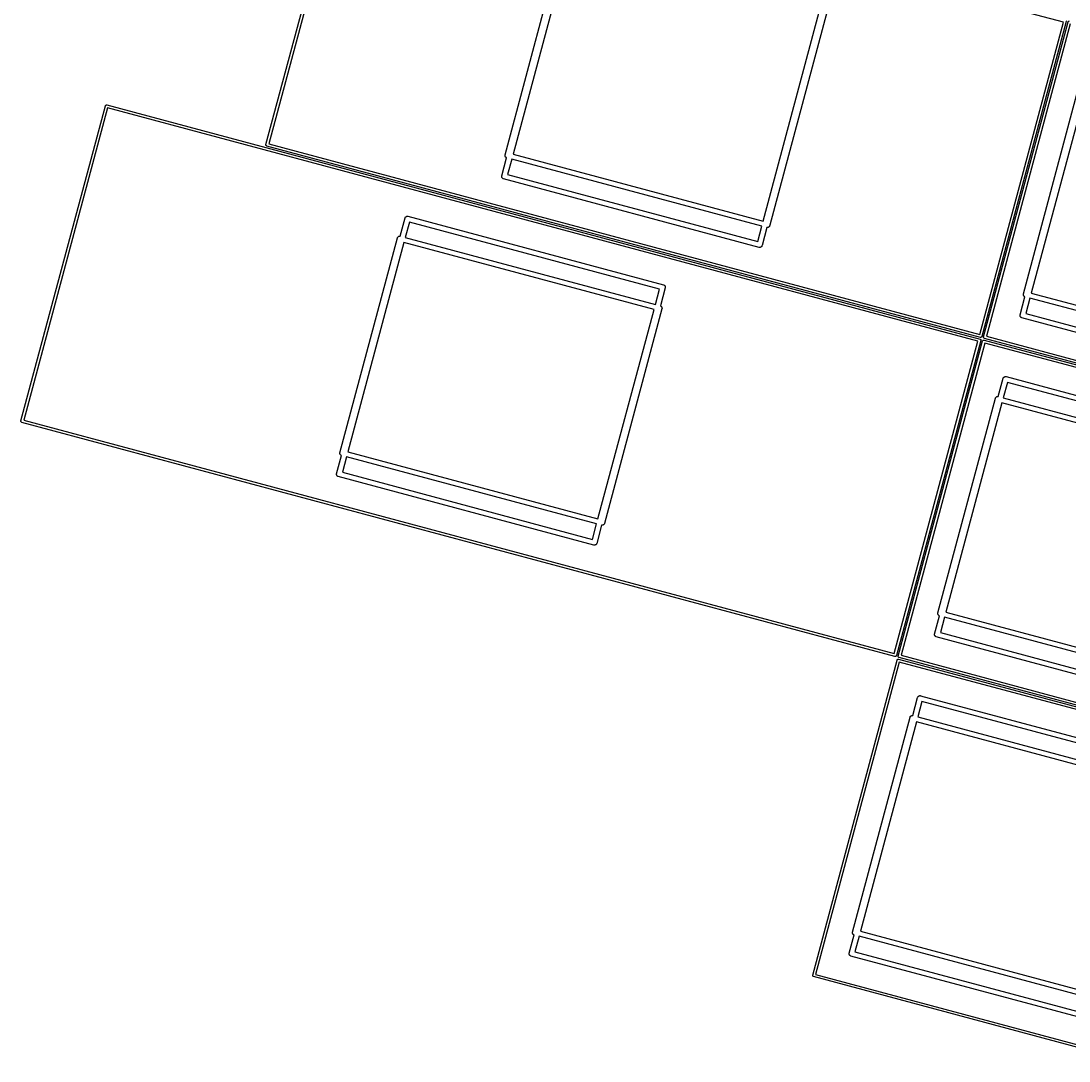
# Model space of a CAD drawing. Extents: x -24 to 329, y -138 to -2.
# Drawn here: x -24.1 to 36.4, y -108.5 to -48.5 of the extents above; entities that cross this region are included whole.
import ezdxf

# ---------------------------------------------------------------- set-up
doc = ezdxf.new("R2010")
doc.units = 0
doc.header["$MEASUREMENT"] = 0
doc.layers.add('BLACK', color=7, linetype='CONTINUOUS')

msp = doc.modelspace()

# ---------------------------------------------------------------- linework, layer by layer
at = {"layer": 'BLACK', "linetype": 'CONTINUOUS'}
for p, q in [((-9.9759, -55.6245), (-5.1077, -37.4561)), ((-4.9819, -37.5756), (-9.8072, -55.5839)), ((36.03, -48.5647), (-4.9819, -37.5756)), ((3.8207, -56.2242), (7.1404, -43.8351)), ((7.5135, -44.1039), (4.2783, -56.178)), ((18.7092, -60.0447), (21.9444, -47.9707)), ((22.402, -47.9244), (19.0926, -60.2754)), ((31.2046, -66.573), (36.03, -48.5647)), ((36.1986, -48.5241), (31.3305, -66.6922)), ((31.4273, -66.7185), (36.2955, -48.5501)), ((36.4213, -48.6696), (31.596, -66.6779)), ((36.1986, -48.4975), (36.2004, -48.5041)), ((36.2004, -48.5176), (36.1986, -48.5241)), ((36.1986, -48.5241), (36.1986, -48.5241)), ((36.2004, -48.5041), (36.1998, -48.5108)), ((36.1998, -48.5108), (36.2004, -48.5176)), ((36.2955, -48.5501), (36.2973, -48.5435)), ((36.2955, -48.5501), (36.2955, -48.5501)), ((36.2973, -48.5435), (36.3012, -48.538)), ((36.3012, -48.538), (36.304, -48.5319)), ((36.304, -48.5319), (36.3088, -48.5271)), ((36.3088, -48.5271), (36.3127, -48.5215)), ((36.3127, -48.5215), (36.3182, -48.5176)), ((36.3182, -48.5176), (36.323, -48.5128)), ((36.323, -48.5128), (36.3292, -48.51)), ((36.3292, -48.51), (36.3347, -48.5061)), ((36.3347, -48.5061), (36.3412, -48.5044)), ((36.3412, -48.5044), (36.3474, -48.5015)), ((36.3474, -48.5015), (36.3541, -48.5009)), ((36.3541, -48.5009), (36.3607, -48.4992)), ((33.7221, -64.2363), (37.0418, -51.8471)), ((37.4149, -52.116), (34.1797, -64.19)), ((-24.1069, -71.5602), (-19.2386, -53.3917)), ((-19.1129, -53.5112), (-23.9382, -71.5196)), ((-19.2386, -53.3917), (-19.2369, -53.3852)), ((-19.2386, -53.3917), (-19.2386, -53.3917)), ((-19.2369, -53.3852), (-19.233, -53.3797)), ((-19.233, -53.3797), (-19.2301, -53.3735)), ((-19.2301, -53.3735), (-19.2254, -53.3687)), ((-19.2254, -53.3687), (-19.2215, -53.3632)), ((-19.2215, -53.3632), (-19.2159, -53.3593)), ((-19.2159, -53.3593), (-19.2111, -53.3545)), ((-19.2111, -53.3545), (-19.205, -53.3517)), ((-19.205, -53.3517), (-19.1995, -53.3478)), ((-19.1995, -53.3478), (-19.1929, -53.346)), ((-19.1929, -53.346), (-19.1868, -53.3432)), ((-19.1868, -53.3432), (-19.18, -53.3426)), ((-19.18, -53.3426), (-19.1735, -53.3408)), ((-19.1735, -53.3408), (-19.1668, -53.3414)), ((-19.1668, -53.3414), (-19.16, -53.3408)), ((-19.16, -53.3408), (-19.1535, -53.3426)), ((-19.1535, -53.3426), (-19.1535, -53.3426)), ((-19.1535, -53.3426), (31.2189, -66.8398)), ((31.0995, -66.9656), (-19.1129, -53.5112)), ((-9.9777, -55.6311), (-9.9759, -55.6245)), ((-9.9759, -55.6245), (-9.9759, -55.6245)), ((-9.8072, -55.5839), (31.2046, -66.573)), ((-9.9771, -55.6378), (-9.9777, -55.6311)), ((-9.9777, -55.6446), (-9.9771, -55.6378)), ((-9.9759, -55.6511), (-9.9777, -55.6446)), ((-9.9753, -55.6578), (-9.9759, -55.6511)), ((-9.9725, -55.664), (-9.9753, -55.6578)), ((-9.9707, -55.6705), (-9.9725, -55.664)), ((-9.9668, -55.6761), (-9.9707, -55.6705)), ((-9.964, -55.6822), (-9.9668, -55.6761)), ((-9.9592, -55.687), (-9.964, -55.6822)), ((-9.9553, -55.6925), (-9.9592, -55.687)), ((-9.9497, -55.6964), (-9.9553, -55.6925)), ((-9.945, -55.7012), (-9.9497, -55.6964)), ((-9.9388, -55.7041), (-9.945, -55.7012)), ((-9.9333, -55.7079), (-9.9388, -55.7041)), ((-9.9267, -55.7097), (-9.9333, -55.7079)), ((31.2452, -66.7417), (-9.9267, -55.7097)), ((-9.9267, -55.7097), (-9.9267, -55.7097)), ((3.8173, -56.2371), (3.8207, -56.2242)), ((3.8207, -56.2242), (3.8207, -56.2242)), ((4.2783, -56.178), (18.7092, -60.0447)), ((3.6305, -57.4363), (3.9108, -56.3901)), ((3.8184, -56.2504), (3.8173, -56.2371)), ((3.8173, -56.2637), (3.8184, -56.2504)), ((3.8207, -56.2765), (3.8173, -56.2637)), ((3.8219, -56.2898), (3.8207, -56.2765)), ((3.8275, -56.3019), (3.8219, -56.2898)), ((3.831, -56.3148), (3.8275, -56.3019)), ((3.8386, -56.3257), (3.831, -56.3148)), ((3.8442, -56.3378), (3.8386, -56.3257)), ((3.8536, -56.3472), (3.8442, -56.3378)), ((3.8613, -56.3581), (3.8536, -56.3472)), ((3.8722, -56.3657), (3.8613, -56.3581)), ((3.8816, -56.3752), (3.8722, -56.3657)), ((3.8937, -56.3808), (3.8816, -56.3752)), ((3.9046, -56.3884), (3.8937, -56.3808)), ((3.9108, -56.3901), (3.9046, -56.3884)), ((4.2006, -56.4678), (3.9625, -57.3564)), ((18.6316, -60.3345), (4.2006, -56.4678)), ((3.6271, -57.4492), (3.6305, -57.4363)), ((3.6305, -57.4363), (3.6305, -57.4363)), ((3.9625, -57.3564), (18.3934, -61.2232)), ((3.6282, -57.4625), (3.6271, -57.4492)), ((3.6271, -57.4757), (3.6282, -57.4625)), ((3.6305, -57.4886), (3.6271, -57.4757)), ((3.6317, -57.5019), (3.6305, -57.4886)), ((3.6373, -57.514), (3.6317, -57.5019)), ((3.6408, -57.5268), (3.6373, -57.514)), ((3.6484, -57.5378), (3.6408, -57.5268)), ((3.654, -57.5498), (3.6484, -57.5378)), ((3.6635, -57.5593), (3.654, -57.5498)), ((3.6711, -57.5702), (3.6635, -57.5593)), ((3.682, -57.5778), (3.6711, -57.5702)), ((3.6914, -57.5872), (3.682, -57.5778)), ((3.7035, -57.5929), (3.6914, -57.5872)), ((3.7144, -57.6005), (3.7035, -57.5929)), ((3.7273, -57.604), (3.7144, -57.6005)), ((18.4734, -61.5552), (3.7273, -57.604)), ((3.7273, -57.604), (3.7273, -57.604)), ((-2.2294, -60.9047), (-1.949, -59.8585)), ((-1.949, -59.8585), (-1.9456, -59.8457)), ((-1.949, -59.8585), (-1.949, -59.8585)), ((-1.9456, -59.8457), (-1.9379, -59.8347)), ((-1.9379, -59.8347), (-1.9323, -59.8227)), ((-1.9323, -59.8227), (-1.9229, -59.8132)), ((-1.9229, -59.8132), (-1.9152, -59.8023)), ((-1.9152, -59.8023), (-1.9043, -59.7947)), ((-1.9043, -59.7947), (-1.8949, -59.7853)), ((-1.8949, -59.7853), (-1.8828, -59.7796)), ((-1.8828, -59.7796), (-1.8719, -59.772)), ((-1.8719, -59.772), (-1.859, -59.7685)), ((-1.859, -59.7685), (-1.847, -59.7629)), ((-1.847, -59.7629), (-1.8337, -59.7617)), ((-1.8337, -59.7617), (-1.8208, -59.7583)), ((-1.8208, -59.7583), (-1.8075, -59.7595)), ((-1.8075, -59.7595), (-1.7942, -59.7583)), ((-1.7942, -59.7583), (-1.7814, -59.7617)), ((-1.7814, -59.7617), (-1.7814, -59.7617)), ((-1.7814, -59.7617), (12.9647, -63.7129)), ((-1.7015, -60.0937), (-1.9396, -60.9824)), ((12.7295, -63.9605), (-1.7015, -60.0937)), ((18.3934, -61.2232), (18.6316, -60.3345)), ((18.9213, -60.4122), (18.6438, -61.4478)), ((18.9276, -60.4138), (18.9213, -60.4122)), ((18.9408, -60.4127), (18.9276, -60.4138)), ((18.9541, -60.4138), (18.9408, -60.4127)), ((18.967, -60.4104), (18.9541, -60.4138)), ((18.9803, -60.4092), (18.967, -60.4104)), ((18.9923, -60.4036), (18.9803, -60.4092)), ((19.0052, -60.4001), (18.9923, -60.4036)), ((19.0161, -60.3925), (19.0052, -60.4001)), ((19.0282, -60.3869), (19.0161, -60.3925)), ((19.0376, -60.3774), (19.0282, -60.3869)), ((19.0485, -60.3698), (19.0376, -60.3774)), ((19.0562, -60.3589), (19.0485, -60.3698)), ((19.0656, -60.3495), (19.0562, -60.3589)), ((19.0712, -60.3374), (19.0656, -60.3495)), ((19.0789, -60.3265), (19.0712, -60.3374)), ((19.0926, -60.2754), (19.0789, -60.3265)), ((-5.71, -73.3925), (-2.3904, -61.0033)), ((-2.3904, -61.0033), (-2.3903, -61.0033)), ((-2.3903, -61.0033), (-2.3869, -60.9904)), ((-2.3869, -60.9904), (-2.3792, -60.9795)), ((-2.3792, -60.9795), (-2.3736, -60.9674)), ((-2.3736, -60.9674), (-2.3642, -60.958)), ((-2.3642, -60.958), (-2.3565, -60.9471)), ((-2.3565, -60.9471), (-2.3456, -60.9395)), ((-2.3456, -60.9395), (-2.3362, -60.93)), ((-2.3362, -60.93), (-2.3241, -60.9244)), ((-2.3241, -60.9244), (-2.3132, -60.9168)), ((-2.3132, -60.9168), (-2.3003, -60.9133)), ((-2.3003, -60.9133), (-2.2883, -60.9077)), ((-2.2883, -60.9077), (-2.275, -60.9065)), ((-2.275, -60.9065), (-2.2621, -60.9031)), ((-2.2621, -60.9031), (-2.2489, -60.9042)), ((-2.2489, -60.9042), (-2.2356, -60.9031)), ((-2.2356, -60.9031), (-2.2294, -60.9047)), ((-1.9396, -60.9824), (12.4914, -64.8491)), ((-2.0172, -61.2722), (-5.2525, -73.3462)), ((12.4137, -65.1389), (-2.0172, -61.2722)), ((18.4862, -61.5586), (18.4734, -61.5552)), ((18.4734, -61.5552), (18.4734, -61.5552)), ((18.4995, -61.5574), (18.4862, -61.5586)), ((18.5128, -61.5586), (18.4995, -61.5574)), ((18.5256, -61.5552), (18.5128, -61.5586)), ((18.5389, -61.554), (18.5256, -61.5552)), ((18.551, -61.5484), (18.5389, -61.554)), ((18.5639, -61.5449), (18.551, -61.5484)), ((18.5748, -61.5373), (18.5639, -61.5449)), ((18.5869, -61.5316), (18.5748, -61.5373)), ((18.5963, -61.5222), (18.5869, -61.5316)), ((18.6072, -61.5146), (18.5963, -61.5222)), ((18.6149, -61.5037), (18.6072, -61.5146)), ((18.6243, -61.4942), (18.6149, -61.5037)), ((18.6299, -61.4822), (18.6243, -61.4942)), ((18.6376, -61.4712), (18.6299, -61.4822)), ((18.6438, -61.4478), (18.6376, -61.4712)), ((12.4914, -64.8491), (12.7295, -63.9605)), ((13.0615, -63.8806), (12.7811, -64.9268)), ((12.9647, -63.7129), (12.9647, -63.7129)), ((12.9647, -63.7129), (12.9776, -63.7164)), ((12.9776, -63.7164), (12.9885, -63.724)), ((12.9885, -63.724), (13.0005, -63.7297)), ((13.0005, -63.7297), (13.01, -63.7391)), ((13.01, -63.7391), (13.0209, -63.7467)), ((13.0209, -63.7467), (13.0285, -63.7576)), ((13.0285, -63.7576), (13.038, -63.7671)), ((13.038, -63.7671), (13.0436, -63.7791)), ((13.0436, -63.7791), (13.0512, -63.7901)), ((13.0512, -63.7901), (13.0547, -63.8029)), ((13.0547, -63.8029), (13.0603, -63.815)), ((13.0603, -63.815), (13.0615, -63.8283)), ((13.0615, -63.8283), (13.0649, -63.8411)), ((13.0649, -63.8677), (13.0615, -63.8806)), ((13.0615, -63.8806), (13.0615, -63.8806)), ((13.0649, -63.8411), (13.0638, -63.8544)), ((13.0638, -63.8544), (13.0649, -63.8677)), ((33.532, -65.4484), (33.8123, -64.4022)), ((33.7187, -64.2492), (33.7221, -64.2363)), ((33.7199, -64.2625), (33.7187, -64.2492)), ((33.7187, -64.2757), (33.7199, -64.2625)), ((33.7221, -64.2886), (33.7187, -64.2757)), ((33.7221, -64.2363), (33.7221, -64.2363)), ((33.7233, -64.3019), (33.7221, -64.2886)), ((33.7289, -64.314), (33.7233, -64.3019)), ((33.7324, -64.3268), (33.7289, -64.314)), ((33.74, -64.3377), (33.7324, -64.3268)), ((33.7457, -64.3498), (33.74, -64.3377)), ((33.7551, -64.3592), (33.7457, -64.3498)), ((33.7627, -64.3702), (33.7551, -64.3592)), ((33.7736, -64.3778), (33.7627, -64.3702)), ((33.7831, -64.3872), (33.7736, -64.3778)), ((33.7951, -64.3929), (33.7831, -64.3872)), ((33.8061, -64.4005), (33.7951, -64.3929)), ((33.8123, -64.4022), (33.8061, -64.4005)), ((34.1021, -64.4798), (33.8639, -65.3685)), ((48.533, -68.3466), (34.1021, -64.4798)), ((34.1797, -64.19), (48.6106, -68.0568)), ((9.1785, -77.213), (12.4137, -65.1389)), ((12.8713, -65.0927), (9.5522, -77.4797)), ((12.7811, -64.9268), (12.7874, -64.9285)), ((12.7874, -64.9285), (12.7983, -64.9361)), ((12.7983, -64.9361), (12.8104, -64.9417)), ((12.8104, -64.9417), (12.8198, -64.9512)), ((12.8198, -64.9512), (12.8307, -64.9588)), ((12.8307, -64.9588), (12.8383, -64.9697)), ((12.8383, -64.9697), (12.8478, -64.9791)), ((12.8478, -64.9791), (12.8534, -64.9912)), ((12.8534, -64.9912), (12.861, -65.0021)), ((12.861, -65.0021), (12.8645, -65.015)), ((12.8645, -65.015), (12.8701, -65.0271)), ((12.8701, -65.0271), (12.8713, -65.0404)), ((12.8713, -65.0404), (12.8747, -65.0532)), ((12.8747, -65.0798), (12.8713, -65.0926)), ((12.8713, -65.0926), (12.8713, -65.0927)), ((12.8747, -65.0532), (12.8736, -65.0665)), ((12.8736, -65.0665), (12.8747, -65.0798)), ((33.5285, -65.4613), (33.532, -65.4484)), ((33.5297, -65.4745), (33.5285, -65.4613)), ((33.5285, -65.4878), (33.5297, -65.4745)), ((33.532, -65.5007), (33.5285, -65.4878)), ((33.532, -65.4484), (33.532, -65.4484)), ((33.5331, -65.514), (33.532, -65.5007)), ((33.5387, -65.526), (33.5331, -65.514)), ((33.5422, -65.5389), (33.5387, -65.526)), ((33.5498, -65.5498), (33.5422, -65.5389)), ((33.5555, -65.5619), (33.5498, -65.5498)), ((33.5649, -65.5713), (33.5555, -65.5619)), ((33.5725, -65.5822), (33.5649, -65.5713)), ((33.5835, -65.5899), (33.5725, -65.5822)), ((33.5929, -65.5993), (33.5835, -65.5899)), ((33.6049, -65.6049), (33.5929, -65.5993)), ((33.6159, -65.6126), (33.6049, -65.6049)), ((33.6287, -65.616), (33.6159, -65.6126)), ((48.3748, -69.5672), (33.6287, -65.616)), ((33.6287, -65.616), (33.6287, -65.616)), ((33.8639, -65.3685), (48.2949, -69.2352)), ((26.2741, -84.9739), (31.0995, -66.9656)), ((31.2681, -66.925), (26.3999, -85.0934)), ((26.4968, -85.1194), (31.365, -66.951)), ((31.4908, -67.0704), (26.6655, -85.0788)), ((31.2189, -66.8398), (31.219, -66.8398)), ((31.219, -66.8398), (31.2255, -66.8416)), ((31.2255, -66.8416), (31.231, -66.8455)), ((31.231, -66.8455), (31.2372, -66.8483)), ((31.2372, -66.8483), (31.242, -66.8531)), ((31.242, -66.8531), (31.2475, -66.857)), ((31.2518, -66.7434), (31.2452, -66.7417)), ((31.2452, -66.7417), (31.2452, -66.7417)), ((31.2475, -66.857), (31.2514, -66.8625)), ((31.2514, -66.8625), (31.2562, -66.8673)), ((31.2585, -66.7429), (31.2518, -66.7434)), ((31.2562, -66.8673), (31.259, -66.8735)), ((31.2653, -66.7434), (31.2585, -66.7429)), ((31.259, -66.8735), (31.2629, -66.879)), ((31.2629, -66.879), (31.2647, -66.8855)), ((31.2647, -66.8855), (31.2675, -66.8917)), ((31.2718, -66.7417), (31.2653, -66.7434)), ((31.2675, -66.8917), (31.2681, -66.8984)), ((31.2681, -66.8984), (31.2699, -66.905)), ((31.2699, -66.9184), (31.2681, -66.925)), ((31.2681, -66.925), (31.2681, -66.925)), ((31.2699, -66.905), (31.2693, -66.9117)), ((31.2693, -66.9117), (31.2699, -66.9184)), ((31.2786, -66.7411), (31.2718, -66.7417)), ((31.2847, -66.7382), (31.2786, -66.7411)), ((31.2912, -66.7365), (31.2847, -66.7382)), ((31.2968, -66.7326), (31.2912, -66.7365)), ((31.3029, -66.7297), (31.2968, -66.7326)), ((31.3077, -66.725), (31.3029, -66.7297)), ((31.3132, -66.7211), (31.3077, -66.725)), ((31.3171, -66.7155), (31.3132, -66.7211)), ((31.3219, -66.7107), (31.3171, -66.7155)), ((31.3248, -66.7046), (31.3219, -66.7107)), ((31.3287, -66.6991), (31.3248, -66.7046)), ((31.3305, -66.6922), (31.3287, -66.6991)), ((31.365, -66.951), (31.3668, -66.9444)), ((31.365, -66.951), (31.365, -66.951)), ((31.3668, -66.9444), (31.3707, -66.9389)), ((31.3707, -66.9389), (31.3735, -66.9327)), ((31.3735, -66.9327), (31.3783, -66.9279)), ((31.3783, -66.9279), (31.3822, -66.9224)), ((31.3822, -66.9224), (31.3877, -66.9185)), ((31.3877, -66.9185), (31.3925, -66.9137)), ((31.3925, -66.9137), (31.3987, -66.9109)), ((31.3987, -66.9109), (31.4042, -66.907)), ((31.4042, -66.907), (31.4107, -66.9052)), ((31.4107, -66.9052), (31.4169, -66.9024)), ((31.4169, -66.9024), (31.4236, -66.9018)), ((31.4236, -66.9018), (31.4302, -66.9)), ((31.4256, -66.725), (31.4273, -66.7185)), ((31.4262, -66.7318), (31.4256, -66.725)), ((31.4256, -66.7385), (31.4262, -66.7318)), ((31.4273, -66.7451), (31.4256, -66.7385)), ((31.4273, -66.7185), (31.4273, -66.7185)), ((31.4279, -66.7518), (31.4273, -66.7451)), ((31.4308, -66.7579), (31.4279, -66.7518)), ((31.4302, -66.9), (31.4369, -66.9006)), ((31.4325, -66.7645), (31.4308, -66.7579)), ((31.4364, -66.77), (31.4325, -66.7645)), ((31.4393, -66.7762), (31.4364, -66.77)), ((31.4369, -66.9006), (31.4436, -66.9)), ((31.444, -66.7809), (31.4393, -66.7762)), ((31.4436, -66.9), (31.4502, -66.9018)), ((31.4479, -66.7865), (31.444, -66.7809)), ((31.4535, -66.7904), (31.4479, -66.7865)), ((31.4502, -66.9018), (31.4502, -66.9018)), ((31.4502, -66.9018), (49.6186, -71.77)), ((31.4583, -66.7952), (31.4535, -66.7904)), ((31.4644, -66.798), (31.4583, -66.7952)), ((31.4699, -66.8019), (31.4644, -66.798)), ((31.4765, -66.8036), (31.4699, -66.8019)), ((31.4765, -66.8037), (31.4765, -66.8036)), ((49.6449, -71.6719), (31.4765, -66.8037)), ((49.4991, -71.8958), (31.4908, -67.0704)), ((31.596, -66.6779), (49.6043, -71.5032)), ((32.2723, -70.1494), (32.5526, -69.1032)), ((32.5526, -69.1032), (32.5527, -69.1032)), ((32.5527, -69.1032), (32.5561, -69.0903)), ((32.5561, -69.0903), (32.5637, -69.0794)), ((32.8002, -69.3384), (32.5621, -70.2271)), ((32.5637, -69.0794), (32.5694, -69.0674)), ((32.5694, -69.0674), (32.5788, -69.0579)), ((32.5788, -69.0579), (32.5864, -69.047)), ((32.5864, -69.047), (32.5974, -69.0394)), ((32.5974, -69.0394), (32.6068, -69.0299)), ((32.6068, -69.0299), (32.6189, -69.0243)), ((32.6189, -69.0243), (32.6298, -69.0167)), ((32.6298, -69.0167), (32.6426, -69.0132)), ((32.6426, -69.0132), (32.6547, -69.0076)), ((32.6547, -69.0076), (32.668, -69.0064)), ((32.668, -69.0064), (32.6809, -69.003)), ((32.6809, -69.003), (32.6941, -69.0041)), ((32.6941, -69.0041), (32.7074, -69.003)), ((32.7074, -69.003), (32.7203, -69.0064)), ((32.7203, -69.0064), (32.7203, -69.0064)), ((32.7203, -69.0064), (47.4663, -72.9576)), ((47.2311, -73.2052), (32.8002, -69.3384)), ((28.7916, -82.6372), (32.1113, -70.248)), ((32.4844, -70.5169), (29.2492, -82.5909)), ((32.1113, -70.248), (32.1148, -70.2351)), ((32.1113, -70.248), (32.1113, -70.248)), ((32.1148, -70.2351), (32.1224, -70.2242)), ((32.1224, -70.2242), (32.128, -70.2121)), ((32.128, -70.2121), (32.1375, -70.2027)), ((32.1375, -70.2027), (32.1451, -70.1918)), ((32.1451, -70.1918), (32.156, -70.1842)), ((32.156, -70.1842), (32.1654, -70.1747)), ((32.1654, -70.1747), (32.1775, -70.1691)), ((32.1775, -70.1691), (32.1884, -70.1615)), ((32.1884, -70.1615), (32.2013, -70.158)), ((32.2013, -70.158), (32.2134, -70.1524)), ((32.2134, -70.1524), (32.2267, -70.1512)), ((32.2267, -70.1512), (32.2395, -70.1478)), ((32.2395, -70.1478), (32.2528, -70.1489)), ((32.2528, -70.1489), (32.2661, -70.1478)), ((32.2661, -70.1478), (32.2723, -70.1494)), ((46.9154, -74.3836), (32.4844, -70.5169)), ((32.5621, -70.2271), (46.993, -74.0938)), ((-24.1086, -71.5667), (-24.1069, -71.5602)), ((-24.108, -71.5734), (-24.1086, -71.5667)), ((-24.1086, -71.5802), (-24.108, -71.5734)), ((-24.1069, -71.5867), (-24.1086, -71.5802)), ((-24.1069, -71.5602), (-24.1069, -71.5602)), ((-24.1063, -71.5935), (-24.1069, -71.5867)), ((-24.1034, -71.5996), (-24.1063, -71.5935)), ((-24.1016, -71.6061), (-24.1034, -71.5996)), ((-24.0978, -71.6117), (-24.1016, -71.6061)), ((-24.0949, -71.6178), (-24.0978, -71.6117)), ((-24.0901, -71.6226), (-24.0949, -71.6178)), ((-24.0862, -71.6282), (-24.0901, -71.6226)), ((-24.0807, -71.632), (-24.0862, -71.6282)), ((-24.0759, -71.6368), (-24.0807, -71.632)), ((-24.0698, -71.6397), (-24.0759, -71.6368)), ((-24.0642, -71.6436), (-24.0698, -71.6397)), ((-24.0577, -71.6453), (-24.0642, -71.6436)), ((26.3147, -85.1426), (-24.0577, -71.6453)), ((-24.0577, -71.6453), (-24.0577, -71.6453)), ((-23.9382, -71.5196), (26.2741, -84.9739)), ((-5.9002, -74.6046), (-5.6199, -73.5584)), ((-5.7135, -73.4054), (-5.71, -73.3925)), ((-5.7123, -73.4187), (-5.7135, -73.4054)), ((-5.7135, -73.4319), (-5.7123, -73.4187)), ((-5.71, -73.4448), (-5.7135, -73.4319)), ((-5.71, -73.3925), (-5.71, -73.3925)), ((-5.7089, -73.4581), (-5.71, -73.4448)), ((-5.7032, -73.4702), (-5.7089, -73.4581)), ((-5.6998, -73.483), (-5.7032, -73.4702)), ((-5.6921, -73.4939), (-5.6998, -73.483)), ((-5.6865, -73.506), (-5.6921, -73.4939)), ((-5.6771, -73.5154), (-5.6865, -73.506)), ((-5.6694, -73.5264), (-5.6771, -73.5154)), ((-5.6585, -73.534), (-5.6694, -73.5264)), ((-5.6491, -73.5434), (-5.6585, -73.534)), ((-5.637, -73.5491), (-5.6491, -73.5434)), ((-5.6261, -73.5567), (-5.637, -73.5491)), ((-5.6199, -73.5584), (-5.6261, -73.5567)), ((-5.3301, -73.636), (-5.5682, -74.5247)), ((9.1008, -77.5028), (-5.3301, -73.636)), ((-5.2525, -73.3462), (9.1785, -77.213)), ((-5.9037, -74.6175), (-5.9002, -74.6046)), ((-5.9025, -74.6307), (-5.9037, -74.6175)), ((-5.9037, -74.644), (-5.9025, -74.6307)), ((-5.9002, -74.6569), (-5.9037, -74.644)), ((-5.9002, -74.6046), (-5.9002, -74.6046)), ((-5.899, -74.6702), (-5.9002, -74.6569)), ((-5.8934, -74.6822), (-5.899, -74.6702)), ((-5.89, -74.6951), (-5.8934, -74.6822)), ((-5.8823, -74.706), (-5.89, -74.6951)), ((-5.8767, -74.7181), (-5.8823, -74.706)), ((-5.8673, -74.7275), (-5.8767, -74.7181)), ((-5.8596, -74.7384), (-5.8673, -74.7275)), ((-5.8487, -74.7461), (-5.8596, -74.7384)), ((-5.8393, -74.7555), (-5.8487, -74.7461)), ((-5.8272, -74.7611), (-5.8393, -74.7555)), ((-5.8163, -74.7688), (-5.8272, -74.7611)), ((-5.8034, -74.7722), (-5.8163, -74.7688)), ((8.9426, -78.7234), (-5.8034, -74.7722)), ((-5.8034, -74.7722), (-5.8034, -74.7722)), ((-5.5682, -74.5247), (8.8627, -78.3914)), ((8.8627, -78.3914), (9.1008, -77.5028)), ((9.3906, -77.5804), (9.1103, -78.6266)), ((9.3968, -77.5821), (9.3906, -77.5804)), ((9.4101, -77.5809), (9.3968, -77.5821)), ((9.4234, -77.5821), (9.4101, -77.5809)), ((9.4363, -77.5786), (9.4234, -77.5821)), ((9.4495, -77.5775), (9.4363, -77.5786)), ((9.4616, -77.5718), (9.4495, -77.5775)), ((9.4745, -77.5684), (9.4616, -77.5718)), ((9.4854, -77.5607), (9.4745, -77.5684)), ((9.4975, -77.5551), (9.4854, -77.5607)), ((9.5069, -77.5457), (9.4975, -77.5551)), ((9.5178, -77.5381), (9.5069, -77.5457)), ((9.5255, -77.5271), (9.5178, -77.5381)), ((9.5349, -77.5177), (9.5255, -77.5271)), ((9.5405, -77.5056), (9.5349, -77.5177)), ((9.5481, -77.4947), (9.5405, -77.5056)), ((9.5522, -77.4797), (9.5481, -77.4947)), ((8.9555, -78.7269), (8.9426, -78.7234)), ((8.9426, -78.7234), (8.9426, -78.7234)), ((8.9688, -78.7257), (8.9555, -78.7269)), ((8.9821, -78.7269), (8.9688, -78.7257)), ((8.9949, -78.7234), (8.9821, -78.7269)), ((9.0082, -78.7223), (8.9949, -78.7234)), ((9.0203, -78.7166), (9.0082, -78.7223)), ((9.0331, -78.7132), (9.0203, -78.7166)), ((9.0441, -78.7055), (9.0331, -78.7132)), ((9.0562, -78.6999), (9.0441, -78.7055)), ((9.0656, -78.6905), (9.0562, -78.6999)), ((9.0765, -78.6828), (9.0656, -78.6905)), ((9.0841, -78.6719), (9.0765, -78.6828)), ((9.0936, -78.6625), (9.0841, -78.6719)), ((9.0992, -78.6504), (9.0936, -78.6625)), ((9.1068, -78.6395), (9.0992, -78.6504)), ((9.1103, -78.6266), (9.1068, -78.6395)), ((28.6015, -83.8493), (28.8818, -82.8031)), ((28.7882, -82.6501), (28.7916, -82.6372)), ((28.7894, -82.6634), (28.7882, -82.6501)), ((28.7882, -82.6766), (28.7894, -82.6634)), ((28.7916, -82.6895), (28.7882, -82.6766)), ((28.7916, -82.6372), (28.7916, -82.6372)), ((28.7928, -82.7028), (28.7916, -82.6895)), ((28.7984, -82.7148), (28.7928, -82.7028)), ((28.8019, -82.7277), (28.7984, -82.7148)), ((28.8095, -82.7386), (28.8019, -82.7277)), ((28.8152, -82.7507), (28.8095, -82.7386)), ((28.8246, -82.7601), (28.8152, -82.7507)), ((28.8322, -82.7711), (28.8246, -82.7601)), ((28.8431, -82.7787), (28.8322, -82.7711)), ((28.8526, -82.7881), (28.8431, -82.7787)), ((28.8646, -82.7937), (28.8526, -82.7881)), ((28.8756, -82.8014), (28.8646, -82.7937)), ((28.8818, -82.8031), (28.8756, -82.8014)), ((29.2492, -82.5909), (43.6801, -86.4577)), ((29.1716, -82.8807), (28.9334, -83.7694)), ((43.6025, -86.7475), (29.1716, -82.8807)), ((28.598, -83.8622), (28.6015, -83.8493)), ((28.5992, -83.8754), (28.598, -83.8622)), ((28.598, -83.8887), (28.5992, -83.8754)), ((28.6015, -83.9016), (28.598, -83.8887)), ((28.6015, -83.8493), (28.6015, -83.8493)), ((28.6026, -83.9148), (28.6015, -83.9016)), ((28.6082, -83.9269), (28.6026, -83.9148)), ((28.6117, -83.9398), (28.6082, -83.9269)), ((28.6193, -83.9507), (28.6117, -83.9398)), ((28.625, -83.9628), (28.6193, -83.9507)), ((28.6344, -83.9722), (28.625, -83.9628)), ((28.642, -83.9831), (28.6344, -83.9722)), ((28.653, -83.9908), (28.642, -83.9831)), ((28.6624, -84.0002), (28.653, -83.9908)), ((28.6744, -84.0058), (28.6624, -84.0002)), ((28.6854, -84.0135), (28.6744, -84.0058)), ((28.6982, -84.0169), (28.6854, -84.0135)), ((43.4443, -87.9681), (28.6982, -84.0169)), ((28.6982, -84.0169), (28.6982, -84.0169)), ((28.9334, -83.7694), (43.3644, -87.6361)), ((26.3213, -85.1443), (26.3147, -85.1426)), ((26.3147, -85.1426), (26.3147, -85.1426)), ((26.328, -85.1437), (26.3213, -85.1443)), ((26.3348, -85.1443), (26.328, -85.1437)), ((26.3413, -85.1426), (26.3348, -85.1443)), ((26.348, -85.142), (26.3413, -85.1426)), ((26.3542, -85.1391), (26.348, -85.142)), ((26.3607, -85.1374), (26.3542, -85.1391)), ((26.3663, -85.1335), (26.3607, -85.1374)), ((26.3724, -85.1306), (26.3663, -85.1335)), ((26.3772, -85.1258), (26.3724, -85.1306)), ((26.3827, -85.122), (26.3772, -85.1258)), ((26.3866, -85.1164), (26.3827, -85.122)), ((26.3914, -85.1116), (26.3866, -85.1164)), ((26.3943, -85.1055), (26.3914, -85.1116)), ((26.3981, -85.0999), (26.3943, -85.1055)), ((26.3999, -85.0934), (26.3981, -85.0999)), ((26.3999, -85.0934), (26.3999, -85.0934)), ((26.4951, -85.1259), (26.4968, -85.1194)), ((26.4957, -85.1327), (26.4951, -85.1259)), ((26.4951, -85.1394), (26.4957, -85.1327)), ((26.4968, -85.1459), (26.4951, -85.1394)), ((26.4968, -85.1194), (26.4968, -85.1194)), ((26.4974, -85.1527), (26.4968, -85.1459)), ((26.5003, -85.1588), (26.4974, -85.1527)), ((26.502, -85.1654), (26.5003, -85.1588)), ((26.5059, -85.1709), (26.502, -85.1654)), ((26.5088, -85.177), (26.5059, -85.1709)), ((26.5135, -85.1818), (26.5088, -85.177)), ((26.5174, -85.1874), (26.5135, -85.1818)), ((26.523, -85.1913), (26.5174, -85.1874)), ((26.5278, -85.196), (26.523, -85.1913)), ((26.5339, -85.1989), (26.5278, -85.196)), ((26.5394, -85.2028), (26.5339, -85.1989)), ((26.546, -85.2045), (26.5394, -85.2028)), ((44.7144, -90.0728), (26.546, -85.2045)), ((26.546, -85.2045), (26.546, -85.2045)), ((26.6655, -85.0788), (44.6738, -89.9041)), ((21.5663, -103.52), (26.4345, -85.3518)), ((26.5603, -85.4713), (21.735, -103.48)), ((26.4345, -85.3518), (26.4363, -85.3453)), ((26.4345, -85.3518), (26.4345, -85.3518)), ((26.4363, -85.3453), (26.4402, -85.3398)), ((26.4402, -85.3398), (26.443, -85.3336)), ((26.443, -85.3336), (26.4478, -85.3288)), ((26.4478, -85.3288), (26.4517, -85.3233)), ((26.4517, -85.3233), (26.4572, -85.3194)), ((26.4572, -85.3194), (26.462, -85.3146)), ((26.462, -85.3146), (26.4682, -85.3118)), ((26.4682, -85.3118), (26.4737, -85.3079)), ((26.4737, -85.3079), (26.4802, -85.3061)), ((26.4802, -85.3061), (26.4864, -85.3033)), ((26.4864, -85.3033), (26.4931, -85.3027)), ((26.4931, -85.3027), (26.4997, -85.3009)), ((26.4997, -85.3009), (26.5064, -85.3015)), ((26.5064, -85.3015), (26.5131, -85.3009)), ((26.5131, -85.3009), (26.5197, -85.3027)), ((26.5197, -85.3027), (26.5197, -85.3027)), ((26.5197, -85.3027), (44.6881, -90.1709)), ((44.5686, -90.2966), (26.5603, -85.4713)), ((27.3418, -88.5503), (27.6221, -87.5041)), ((27.6221, -87.5041), (27.6256, -87.4912)), ((27.6221, -87.5041), (27.6221, -87.5041)), ((27.6256, -87.4912), (27.6332, -87.4803)), ((27.6332, -87.4803), (27.6389, -87.4682)), ((27.6389, -87.4682), (27.6483, -87.4588)), ((27.6483, -87.4588), (27.6559, -87.4479)), ((27.6559, -87.4479), (27.6669, -87.4403)), ((27.6669, -87.4403), (27.6763, -87.4308)), ((27.6763, -87.4308), (27.6884, -87.4252)), ((27.6884, -87.4252), (27.6993, -87.4176)), ((27.6993, -87.4176), (27.7121, -87.4141)), ((27.7121, -87.4141), (27.7242, -87.4085)), ((27.7242, -87.4085), (27.7375, -87.4073)), ((27.7375, -87.4073), (27.7504, -87.4039)), ((27.7504, -87.4039), (27.7636, -87.405)), ((27.7636, -87.405), (27.7769, -87.4039)), ((27.7769, -87.4039), (27.7898, -87.4073)), ((27.7898, -87.4073), (27.7898, -87.4073)), ((27.7898, -87.4073), (42.5358, -91.3585)), ((27.8697, -87.7393), (27.6316, -88.628)), ((42.3006, -91.6061), (27.8697, -87.7393)), ((23.8611, -101.038), (27.1808, -88.6489)), ((27.1808, -88.6489), (27.1843, -88.636)), ((27.1808, -88.6489), (27.1808, -88.6489)), ((27.1843, -88.636), (27.1919, -88.6251)), ((27.1919, -88.6251), (27.1975, -88.613)), ((27.1975, -88.613), (27.207, -88.6036)), ((27.207, -88.6036), (27.2146, -88.5927)), ((27.2146, -88.5927), (27.2255, -88.585)), ((27.2255, -88.585), (27.2349, -88.5756)), ((27.2349, -88.5756), (27.247, -88.57)), ((27.247, -88.57), (27.2579, -88.5623)), ((27.2579, -88.5623), (27.2708, -88.5589)), ((27.2708, -88.5589), (27.2829, -88.5533)), ((27.2829, -88.5533), (27.2962, -88.5521)), ((27.2962, -88.5521), (27.309, -88.5487)), ((27.309, -88.5487), (27.3223, -88.5498)), ((27.3223, -88.5498), (27.3356, -88.5487)), ((27.3356, -88.5487), (27.3418, -88.5503)), ((27.6316, -88.628), (42.0625, -92.4947)), ((27.5539, -88.9177), (24.3187, -100.992)), ((41.9849, -92.7845), (27.5539, -88.9177)), ((23.671, -102.25), (23.9513, -101.204)), ((23.8577, -101.051), (23.8611, -101.038)), ((23.8589, -101.064), (23.8577, -101.051)), ((23.8577, -101.078), (23.8589, -101.064)), ((23.8611, -101.09), (23.8577, -101.078)), ((23.8611, -101.038), (23.8611, -101.038)), ((23.8623, -101.104), (23.8611, -101.09)), ((23.8679, -101.116), (23.8623, -101.104)), ((23.8714, -101.129), (23.8679, -101.116)), ((23.879, -101.14), (23.8714, -101.129)), ((23.8847, -101.152), (23.879, -101.14)), ((23.8941, -101.161), (23.8847, -101.152)), ((23.9017, -101.172), (23.8941, -101.161)), ((23.9126, -101.18), (23.9017, -101.172)), ((23.9221, -101.189), (23.9126, -101.18)), ((23.9341, -101.195), (23.9221, -101.189)), ((23.9451, -101.202), (23.9341, -101.195)), ((23.9513, -101.204), (23.9451, -101.202)), ((24.2411, -101.282), (24.0029, -102.17)), ((38.672, -105.148), (24.2411, -101.282)), ((24.3187, -100.992), (38.7496, -104.859)), ((24.0029, -102.17), (38.4339, -106.037)), ((23.6675, -102.263), (23.671, -102.25)), ((23.6687, -102.276), (23.6675, -102.263)), ((23.6675, -102.29), (23.6687, -102.276)), ((23.6709, -102.302), (23.6675, -102.29)), ((23.6721, -102.316), (23.6709, -102.302)), ((23.671, -102.25), (23.671, -102.25)), ((23.6777, -102.328), (23.6721, -102.316)), ((23.6812, -102.341), (23.6777, -102.328)), ((23.6888, -102.352), (23.6812, -102.341)), ((23.6945, -102.364), (23.6888, -102.352)), ((23.7039, -102.373), (23.6945, -102.364)), ((23.7115, -102.384), (23.7039, -102.373)), ((23.7225, -102.392), (23.7115, -102.384)), ((23.7319, -102.401), (23.7225, -102.392)), ((23.7439, -102.407), (23.7319, -102.401)), ((23.7549, -102.414), (23.7439, -102.407)), ((23.7677, -102.418), (23.7549, -102.414)), ((38.5138, -106.369), (23.7677, -102.418)), ((23.7677, -102.418), (23.7677, -102.418)), ((21.5646, -103.527), (21.5663, -103.52)), ((21.5651, -103.534), (21.5646, -103.527)), ((21.5646, -103.54), (21.5651, -103.534)), ((21.5663, -103.547), (21.5646, -103.54)), ((21.5663, -103.52), (21.5663, -103.52)), ((21.5669, -103.554), (21.5663, -103.547)), ((21.5698, -103.56), (21.5669, -103.554)), ((21.5715, -103.566), (21.5698, -103.56)), ((21.5754, -103.572), (21.5715, -103.566)), ((21.5783, -103.578), (21.5754, -103.572)), ((21.583, -103.583), (21.5783, -103.578)), ((21.5869, -103.588), (21.583, -103.583)), ((21.5925, -103.592), (21.5869, -103.588)), ((21.5973, -103.597), (21.5925, -103.592)), ((21.6034, -103.6), (21.5973, -103.597)), ((21.6089, -103.604), (21.6034, -103.6)), ((21.6155, -103.605), (21.6089, -103.604)), ((39.7839, -108.474), (21.6155, -103.605)), ((21.6155, -103.605), (21.6155, -103.605)), ((21.735, -103.48), (39.7433, -108.305))]:
    msp.add_line(p, q, dxfattribs=at)

doc.saveas('drawing.dxf')
